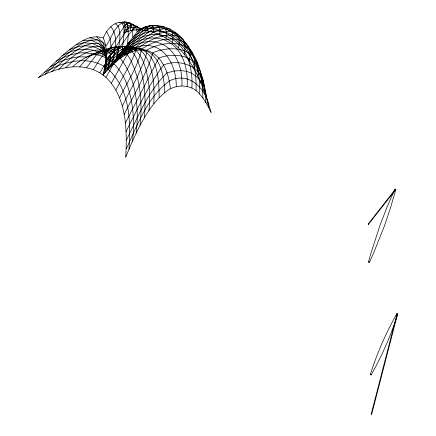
<?xml version="1.0" encoding="UTF-8"?>
<svg xmlns="http://www.w3.org/2000/svg" width="436" height="436" viewBox="0 0 436 436"><rect width="100%" height="100%" fill="white"/><g stroke="black" fill="none" stroke-linecap="round" stroke-linejoin="round"><path stroke-width="0.65" d="M103.299 38.096C90.628 33.485 78.676 42.614 69.161 49.949C58.315 58.615 48.816 68.801 38.226 77.755C58.544 66.337 86.72 60.446 105.894 77.286C126.914 97.773 127.181 129.841 125.721 157.194C133.302 138.561 141.428 119.796 153.821 103.784C154.404 90.274 154.126 76.414 149.325 63.591C146.627 57.209 142.877 50.701 136.277 47.753C123.475 47.546 113.845 57.607 106.046 66.555L104.863 70.692L102.945 75.041C114.706 61.449 125.541 47.061 137.662 33.768C145.482 20.775 162.306 25.708 172.493 32.705C186.232 42.526 195.148 57.574 200.936 73.166C203.421 79.57 204.179 86.393 205.863 93.004C207.454 99.544 207.373 106.662 211.149 112.466C203.28 86.933 193.998 59.754 172.378 42.472C158.993 32.586 139.771 25.446 123.726 32.989C125.339 30.111 125.95 26.215 123.993 23.353L122.085 22.241C112.979 21.811 106.237 30.313 103.299 38.096C108.504 49.878 105.828 63.024 102.945 75.041L137.253 31.844L140 29.141L145.515 26.607L147.406 27.953C181.758 30.624 201.16 67.853 206.539 98.176M201.067 83.44C202.484 67.09 192.767 51.944 183.087 39.589C172.318 26.111 151.466 20.067 137.253 31.844L135.52 26.945L133.089 24.318L129.23 22.59L124.696 21.8L122.085 22.241M133.923 29.964L133.956 25.135L133.089 24.318L131.203 25.026L128.124 28.117L110.472 55.012L105.708 61.263C108.068 53.225 103.359 45.464 97.806 39.987L89.712 37.665M148.867 110.537C152.987 85.2 142.065 18.977 106.466 58.898L106.657 62.577L106.046 66.555L106.34 59.808L106.052 52.969L103.997 49.17L98.781 43.698L90.982 40.139L82.829 40.581M159.74 34.831L160.007 30.313L158.851 26.373L155.314 25.266C147.978 29.643 139.253 31.288 132.833 37.294L132.549 29.871L131.203 25.026L129.23 22.59L127.094 23.419L123.982 26.683L106.308 53.922L102.929 42.477L96.634 36.629M144.283 117.807C145.51 104.455 145.373 90.917 142.785 77.728C139.945 66.534 137.008 52.909 125.993 46.952C118.412 45.573 110.815 47.911 103.441 49.813C92.628 54.048 81.467 58.522 72.872 66.588M197.764 76C198.298 70.97 198.527 65.754 196.511 61.002C192.107 55.159 189.704 48.107 184.891 42.521C176.596 32.106 162.966 25.103 149.537 28.4C133.122 40.161 121.41 56.827 106.875 70.567L109.812 62.348L110.548 58.489L111.033 47.034L110.172 38.684L106.558 31.436M395.79 189.633C395.338 188.292 394.182 190.167 395.79 189.633L390.449 208.054L384.28 226.322L373.38 253.61L369.456 262.314L368.905 262.401L368.502 261.965L371.069 252.755L380.012 225.292L387.157 206.838L394.825 189.322M140.06 125.41C141.853 109.273 141.248 92.775 137.187 77.009C133.291 65.64 128.435 47.791 113.883 47.066C103.675 50.756 98.999 61.285 93.239 69.651M128.974 149.117C130.936 122.238 130.059 90.873 109.719 70.61C91.38 53.759 63.394 61.231 44.227 72.578M370.295 374.497L370.66 374.976L371.243 374.84C382.127 355.547 391.016 335.137 397.768 314.04L397.447 313.56L396.853 313.631C385.947 332.935 377.053 353.362 370.295 374.48L370.829 374.252M136.157 133.22C138.501 114.254 137.177 94.612 130.735 76.534C125.797 65.046 117.824 49.655 103.441 49.813L96.629 54.544L86.519 67.727M166.018 38.101L166.498 33.294L165.735 28.82L162.666 26.182C152.115 27.659 144.103 35.632 136.119 42.041C128.636 48.32 122.996 56.511 115.246 62.462L118.429 51.595L118.461 48.87L117.224 47.121L113.06 49.214L104.956 55.792C92.476 46.489 75.526 47.818 62.582 55.508M193.927 68.566C194.925 61.994 194.979 54.391 189.774 49.475C182.918 45.785 179.218 38.439 172.127 34.978C157.249 26.645 138.931 32.515 127.525 43.971L128.249 35.425L128.124 28.117L127.094 23.419L124.696 21.8C114.336 25.457 111.725 37.992 105.872 46.145L102.929 42.477L97.806 39.987L90.982 40.139L83.63 42.826L75.951 44.837M132.495 141.144C134.757 122.026 133.307 102.198 126.876 83.984C121.219 69.64 108.744 53.312 91.636 54.816L85.205 60.517L79.712 66.784M189.458 61.263L190.069 56.07L189.905 50.985L188.417 46.33L184.891 42.521L179.142 39.932L171.653 38.88L163.293 39.6L155.025 41.96L147.39 45.475L140.305 49.846L134.615 50.876L129.323 52.892L124.369 55.606L119.693 58.838L122.696 49.066L122.75 47.017L121.562 46.232C110.395 50.799 106.117 63.454 99.768 72.79M172.378 42.472L172.978 37.491L172.493 32.705L170.002 29.087C159.587 26.863 150.295 34.319 142.032 39.632C135.7 44.445 129.923 49.922 124.369 55.606L127.192 47.404L127.208 46.336C117.148 54.064 112.51 66.779 105.894 77.286M184.314 54.298L184.973 49.137L184.771 44.085L183.087 39.589L178.913 36.335C162.792 31.812 146.796 41.044 134.615 50.876L135.296 48.979L136.277 47.753C158.023 52.178 159.091 79.941 159.118 97.762L153.821 103.784M178.558 47.938L179.218 42.842L178.918 37.883L176.902 33.692L171.92 31.457C155.221 31.299 141.079 42.129 129.323 52.892L130.091 50.298L131.89 46.886L136.713 47.944C132.026 62.898 122.794 76.022 115.981 90.072M369.466 262.287L369.118 261.84L368.518 261.922M130.173 30.547L130.86 25.108L130.44 23.364L127.617 23.817L124.979 25.239M397.763 314.056L397.12 314.22L396.831 313.658M396.929 314.367L371.227 414.015L371.712 414.129L397.419 314.52M126.772 31.566L127.879 26.007L127.617 23.817L126.604 22.291L123.993 23.353M395 189.698C394.994 190.941 395.893 189.18 395 189.698L368.262 224.006L368.311 224.447L394.542 191.164M126.369 148.703C137.623 124.576 147.275 97.364 169.402 80.905C188.505 71.368 204.964 87.565 208.937 105.468M371.243 374.84L371.031 374.344M126.304 140.185C138.087 116.804 147.88 91.484 166.988 72.85L174.237 71.003L180.738 70.539L186.461 71.297L191.426 73.15L195.682 75.946L199.312 79.521L202.369 83.69L204.724 88.214L205.906 102.7L208.626 107.414M126.004 131.65C137.525 108.886 148.273 85.549 163.571 64.98C182.068 57.372 206.74 68.632 203.95 90.835M125.35 123.088L158.802 57.901C171.25 53.644 187.148 53.851 196.478 64.37C203.645 73.962 202.021 86.911 202.985 98.231L205.906 102.7M368.654 224.371L368.3 223.962M124.173 114.532C133.961 94.121 146.48 74.621 152.791 52.772C165.767 47.377 182.913 46.216 193.628 56.827C199.034 68.507 199.802 81.494 199.743 94.16L202.985 98.231M122.314 106.062L137.187 77.009L143.706 62.288L145.788 56.386L146.73 52.407L146.643 50.571L146.414 50.249L140.305 49.846L140.839 48.903L141.52 49.028C138.277 66.654 127.149 81.783 119.622 97.833M111.371 83.118L123.023 61.901L131.89 46.886C121.268 47.055 113.398 55.328 106.657 62.577L106.144 55.803L103.997 49.17L99.653 46.63L92.121 43.366L83.63 42.826C68.844 50.794 57.083 63.073 44.93 74.414M58.724 69.34C69.776 58.767 83.167 45.393 99.653 46.63L104.455 52.287L106.144 55.803L106.34 59.808L104.863 70.692C113.921 59.988 125.639 47.982 140.839 48.903C160.23 52.854 164.301 75.957 164.688 92.705L159.118 97.762M51.764 71.602L63.558 60.348L70.071 54.974L77.019 49.927L84.47 45.736L92.121 43.366L98.781 43.698L103.125 46.309C107.654 52.609 106.531 61.209 104.509 68.267L128.249 35.425L132.549 29.871L135.52 26.945L137.122 26.258L140 29.141L147.406 27.953L147.946 31.054M65.776 67.667C75.036 58.593 86.802 49.312 100.454 49.977L104.455 52.287L106.466 58.898L104.956 55.792L100.454 49.977C91.037 43.818 78.867 45.191 69.161 49.949M164.688 92.705C174.471 83.777 191.153 83.374 199.743 94.16M396.94 314.356L397.414 314.487M397.37 314.552L396.951 314.421M371.695 414.184L371.243 414.058M124.903 30.335C129.628 26.754 136.19 26.296 141.553 28.645L142.518 30.122M125.219 27.626C128.576 24.999 133.285 24.187 137.122 26.258L137.738 27.424L138.043 29.828M50.145 66.931L56.669 63.296L63.558 60.348L70.904 58.152L78.682 56.86L86.955 56.914L94.716 54.119L99.097 51.355L105.468 50.625L109.583 48.238L113.06 49.214L114.374 51.606C114.81 56.767 112.488 61.574 110.984 66.392C122.718 52.358 134.293 37.943 148.453 26.242L152.006 25.55L153.625 28.525L153.69 32.553M56.249 61.225C62.926 57.263 70.234 54.489 77.897 53.214C85.772 51.606 93.375 54.98 101.234 53.835L105.468 50.625L109.076 52.195L110.472 55.012L107.469 69.329C117.834 57.743 130.805 45.426 147.39 45.475C167.637 46.668 176.482 68.937 176.275 86.639M119.132 22.225L121.829 22.825L123.982 26.683L124.031 33.866L122.211 50.652C134.266 37.213 154.894 28.994 171.653 38.88C188.614 48.81 192.881 69.809 191.878 88.018M115.208 23.631L118.151 25.92C122.058 35.97 118.445 46.848 117.115 57.1C128.326 44.281 145.864 33.768 163.293 39.6C182.477 46.14 188.325 68.076 187.148 86.333M110.76 26.645C119.404 36.962 114.145 51.453 112.221 63.324C122.87 51.137 137.825 39.398 155.025 41.96C175.245 45.404 182.951 67.645 181.905 85.832M170.438 88.83C168.836 73.635 162.633 55.007 146.414 50.249C158.012 43.992 172.422 40.717 184.94 46.232C194.609 58.887 196.532 75.243 196.069 90.693"/></g></svg>
